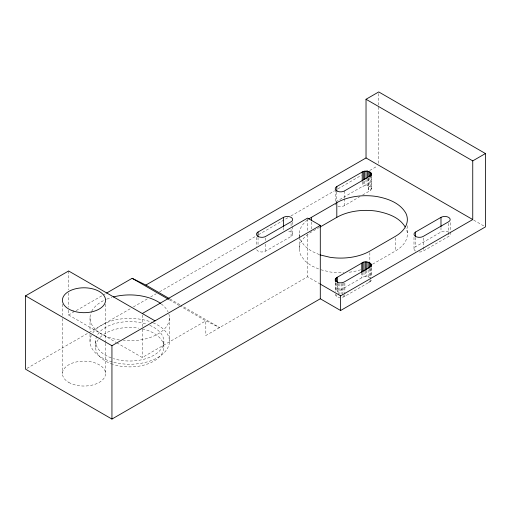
<?xml version="1.0" encoding="UTF-8"?>
<svg xmlns="http://www.w3.org/2000/svg" width="511" height="511" viewBox="0 0 511 511"><rect width="100%" height="100%" fill="white"/><g stroke="black" fill="none" stroke-linecap="round" stroke-linejoin="round"><path stroke-width="0.38" stroke-dasharray="2.56 1.92" d="M335.28 293.959C335.05 296.361 337.975 297.3 339.898 297.459M362.65 194.991L370.699 190.309L371.235 189.562L371.42 177.17M371.369 280.124L370.29 281.612L343.884 296.853L342.664 297.255L342.664 295.709M337.924 206.118A5.391 3.111 0 0 0 344.433 205.626L359.948 196.569M68.621 310.273L68.621 314.987L73.45 312.195M76.216 310.599L105.215 293.857M26.93 368.393L88.448 332.878M89.138 332.476L130.605 308.535M133.371 306.939L147.883 298.558M150.649 296.968L156.181 293.774M159.636 291.775L255.704 236.312M258.47 234.715L288.191 217.558M290.957 215.961L334.501 190.82M337.956 188.827L361.456 175.26M369.747 170.47L377.348 166.081M335.951 201.864A5.391 3.111 0 0 1 336.806 201.225L362.216 186.553C365.065 185.084 370.379 185.091 371.42 188.751M256.643 249.707A5.391 3.111 0 0 0 265.663 251.099L291.072 236.427A5.391 3.111 0 0 0 292.241 233.042A5.391 3.111 0 0 0 287.259 231.119M319.643 227.274L311.397 232.026A41.321 23.857 0 0 0 300.704 255.072L304.831 260.827L311.397 265.771L319.956 269.559M116.808 342.811L142.301 357.528L205.824 320.851L219.57 327.589L181.003 305.322M320.295 284.103L307.59 276.77L205.824 335.523L205.824 320.851L180.345 306.14M372.589 264.181L395.246 251.099A41.321 23.857 0 0 0 405.945 228.053M415.577 251.099A5.391 3.111 0 0 1 415.577 246.698L440.987 232.026A5.391 3.111 0 0 1 448.607 232.026M370.315 277.818C367.805 276.183 364.286 276.183 361.762 277.799L337.356 291.902L337.356 283.407M419.384 252.012A5.391 3.111 0 0 0 423.197 251.099L448.607 236.427A5.391 3.111 0 0 0 450.185 234.23L450.185 231.911M368.073 282.583L369.293 282.181L369.293 280.635M320.895 269.782L329.927 271.941A41.321 23.857 0 0 0 343.699 272.689M319.247 254.574L311.397 251.099L304.831 246.155L300.704 240.406A41.321 23.857 0 0 1 308.139 219.481M473.748 220.139L484.07 226.098M169.984 298.961L180.313 304.926M169.326 299.778L179.655 305.744M68.621 314.987L116.118 342.408M450.185 222.649L450.185 231.138M448.607 223.307L448.607 236.427M440.987 227.395L440.987 232.026M423.197 237.973L423.197 251.099M415.577 237.436L415.577 246.698M413.999 237.315L413.999 248.902M407.35 225.734L407.35 234.23M395.246 237.973L395.246 251.099M378.734 93.526L378.734 164.485M371.376 267.732L371.369 276.266M371.235 177.138L371.235 189.562M371.018 268.486L370.999 277.045M370.699 175.637L370.699 190.309M370.29 268.486L370.29 279.293M370.29 280.066L370.29 281.612M369.843 177.285L369.843 186.553M369.843 252.645L369.843 261.907M369.325 268.748L369.293 277.55M368.801 178.288L368.801 191.414M368.725 178.32L368.725 191.446M368.112 269.885L368.112 276.834M367.422 178.799L367.422 185.749M366.751 270.447L366.751 276.623M366.029 179.463L366.029 185.64M365.346 271.213L365.346 276.617M364.63 181.118L364.63 185.749M363.985 272.191L363.985 276.828M363.334 181.424L363.334 186.061M362.765 272.599L362.765 277.23M362.216 181.922L362.216 186.553M361.762 272.395L361.762 277.799M344.88 283.151L344.88 293.966M344.88 294.732L344.88 296.278M344.433 190.954L344.433 197.904M344.433 198.677L344.433 205.626M343.884 282.953L343.884 292.215M343.884 295.307L343.884 296.853M342.664 283.356L342.664 294.936M341.303 283.567L341.303 293.601M339.898 283.56L339.898 294.368M338.538 283.35L338.538 295.703M337.324 283.714L337.324 292.203M336.806 191.957L336.806 201.225M336.334 283.132L336.353 291.698M336.334 294.713L336.334 296.259M335.65 283.139L335.65 291.628M335.229 189.524L335.229 202.65M335.28 282.379L335.28 291.64M311.397 221.991L311.397 228.941M307.59 218.887L307.59 231.572M307.59 234.747L307.59 276.77M299.299 234.23L299.299 236.548M299.299 237.315L299.299 248.902M292.65 221.876L292.65 225.734M292.65 226.507L292.65 234.23M291.072 223.307L291.072 226.392M291.072 229.484L291.072 236.427M283.452 227.395L283.452 230.487M265.663 237.973L265.663 241.064M265.663 244.149L265.663 251.099M258.042 237.436L258.042 245.152M256.465 237.315L256.465 246.583M169.435 317.848L169.435 341.316M163.865 341.316L163.865 347.186M142.301 315.089L142.301 328.452M142.301 329.237L142.301 357.528M105.553 304.23L105.553 342.498M105.553 343.296L105.553 373.592M95.589 341.316L95.589 347.186M90.019 317.848L90.019 331.147M90.019 334.277L90.019 341.316M68.621 270.977L68.621 289.839M68.621 292.982L68.621 307.124M62.431 304.23L62.431 315.389M62.431 318.577L62.431 373.592M335.951 204.981A5.391 3.111 0 0 1 335.414 204.228M149.787 325.373A34.135 19.712 0 0 1 158.576 351.855A34.135 19.712 0 0 1 113.359 358.613M111.143 357.853A34.135 19.712 0 0 1 100.616 331.019A34.135 19.712 0 0 1 146.798 324.249M153.204 322.831A39.705 22.925 0 0 1 164.401 352.488A39.705 22.925 0 0 1 114.803 362.561A39.705 22.925 0 0 1 91.373 335.382M92.823 332.859A39.705 22.925 0 0 1 152.495 322.537M142.409 328.886A34.135 19.712 0 0 1 160.607 355.586A34.135 19.712 0 0 1 113.359 364.484M112.656 364.254A34.135 19.712 0 0 1 99.626 337.892M100.162 337.33A34.135 19.712 0 0 1 138.564 328.151M168.898 314.105A39.705 22.925 0 0 1 123.349 340.473M119.446 339.987A39.705 22.925 0 0 1 91.373 311.914M91.686 311.276A39.705 22.925 0 0 1 106.25 299.357M106.959 299.063A39.705 22.925 0 0 1 111.973 297.338M161.227 303.892A39.705 22.925 0 0 1 168.081 311.914M360.562 269.795A41.321 23.857 0 0 1 348.31 272.337M68.742 382.394A21.558 12.449 0 0 0 104.819 376.811A21.558 12.449 0 0 0 78.413 361.571A21.558 12.449 0 0 0 68.742 382.394"/><path stroke-width="0.77" d="M335.28 279.287C335.676 283.49 342.083 283.535 344.88 281.612L369.293 267.509C375.508 263.727 364.873 259.614 361.762 263.133L336.353 277.799L335.28 279.287L335.28 280.833M368.725 176.78L344.433 190.954A5.391 3.111 0 0 1 336.806 190.954A5.391 3.111 0 0 1 336.806 186.553L363.334 171.389L367.422 171.076L370.699 172.526L371.235 173.28L371.235 174.89L368.801 176.742L368.725 171.389M106.595 293.059L132.138 278.31L145.884 285.049L366.029 157.95L366.029 99.268L378.734 91.935L485.45 153.543L485.45 226.897L340.62 310.509L320.295 298.775L111.941 419.065L25.55 369.191L25.55 295.843L68.621 270.977L155.005 320.851M258.042 232.026L283.452 217.36A5.391 3.111 0 0 1 291.072 217.36A5.391 3.111 0 0 1 291.072 221.761L265.663 236.427A5.391 3.111 0 0 1 258.042 236.427A5.391 3.111 0 0 1 258.042 232.026L258.042 236.663M142.301 313.518L307.59 218.095L320.295 225.428L320.295 298.775M308.759 219.034A41.321 23.857 0 0 1 311.397 217.36L336.806 202.688A41.321 23.857 0 0 1 376.722 196.518C387.9 198.587 400.1 202.88 405.945 213.387A41.321 23.857 0 0 1 395.246 236.427L369.843 251.099A41.321 23.857 0 0 1 329.927 257.276L319.956 254.893M25.55 295.843L111.941 345.717L320.295 225.428M320.327 226.878L336.806 217.36A41.321 23.857 0 0 1 376.722 211.184C387.37 213.266 399.238 217.034 405.114 226.897M366.029 99.268L472.745 160.882L485.45 153.543M415.577 232.026L440.987 217.36A5.391 3.111 0 0 1 448.607 217.36A5.391 3.111 0 0 1 448.607 221.761L423.197 236.427A5.391 3.111 0 0 1 415.577 236.427A5.391 3.111 0 0 1 415.577 232.026L415.577 236.663M320.295 284.103L340.62 295.843L472.745 219.558L472.745 160.882M366.029 157.95L472.745 219.558M145.884 285.049L169.294 298.565M132.138 278.31L168.636 299.382M440.987 217.36L440.987 226.622M371.376 264.641L371.376 266.186M371.235 173.28L371.235 176.365M371.018 263.855L371.018 266.946M370.699 172.526L370.699 176.391M370.315 263.152L370.315 267.01M369.843 171.881L369.843 176.519M369.325 262.571L369.325 267.981M368.112 262.162L368.112 268.339M367.422 171.076L367.422 178.026M366.751 261.951L366.751 269.674M366.029 170.974L366.029 178.69M365.346 261.951L365.346 270.44M364.63 171.076L364.63 179.572M363.985 262.156L363.985 271.424M363.334 171.389L363.334 179.885M362.765 262.558L362.765 271.826M362.216 171.881L362.216 181.15M361.762 263.133L361.762 272.395M340.62 295.843L340.62 310.509M337.356 277.23L337.356 282.634M336.806 186.553L336.806 191.184M336.806 202.688L336.806 217.36M336.353 277.799L336.353 281.663M335.65 278.501L335.65 281.593M311.397 217.36L311.397 220.445M283.452 217.36L283.452 226.622M111.941 345.717L111.941 419.065M113.423 296.942A39.705 22.925 0 0 1 160.582 303.419M73.207 311.02A21.558 12.449 0 0 0 105.553 300.244A21.558 12.449 0 0 0 73.207 289.462A21.558 12.449 0 0 0 73.207 311.02"/></g></svg>
